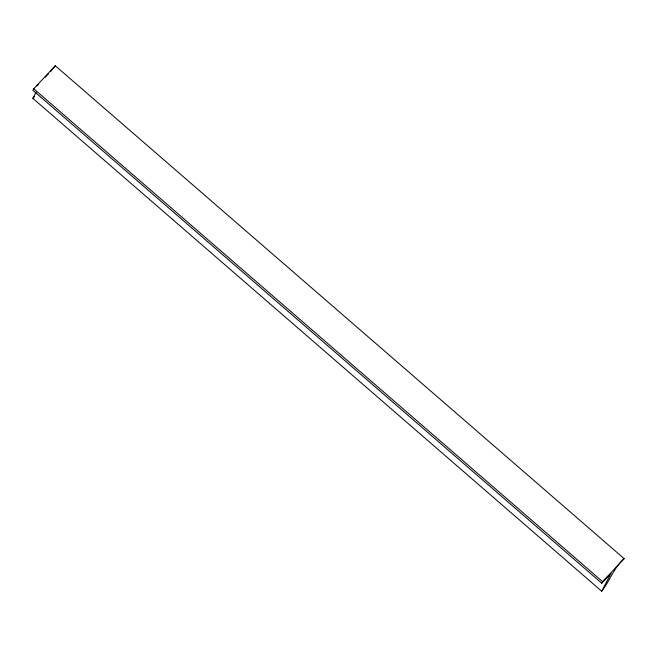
<?xml version="1.0" encoding="UTF-8"?>
<svg xmlns="http://www.w3.org/2000/svg" width="657" height="657" viewBox="0 0 657 657"><rect width="100%" height="100%" fill="white"/><g stroke="black" fill="none" stroke-linecap="round" stroke-linejoin="round"><path stroke-width="0.99" d="M601.705 591.234C609.918 580.804 613.81 567.656 624.15 558.647L55.295 65.766L33.729 88.752L32.907 90.321L601.763 583.202L611.109 573.241L601.705 591.234L32.85 98.353L36.143 92.054M55.295 65.766L50.474 71.605M601.763 583.202L602.584 581.634L624.15 558.647M36.915 86.051L38.254 84.63M45.136 77.296L48.47 73.74M32.85 98.353L34.575 96.513M33.729 88.752L602.584 581.634"/></g></svg>
